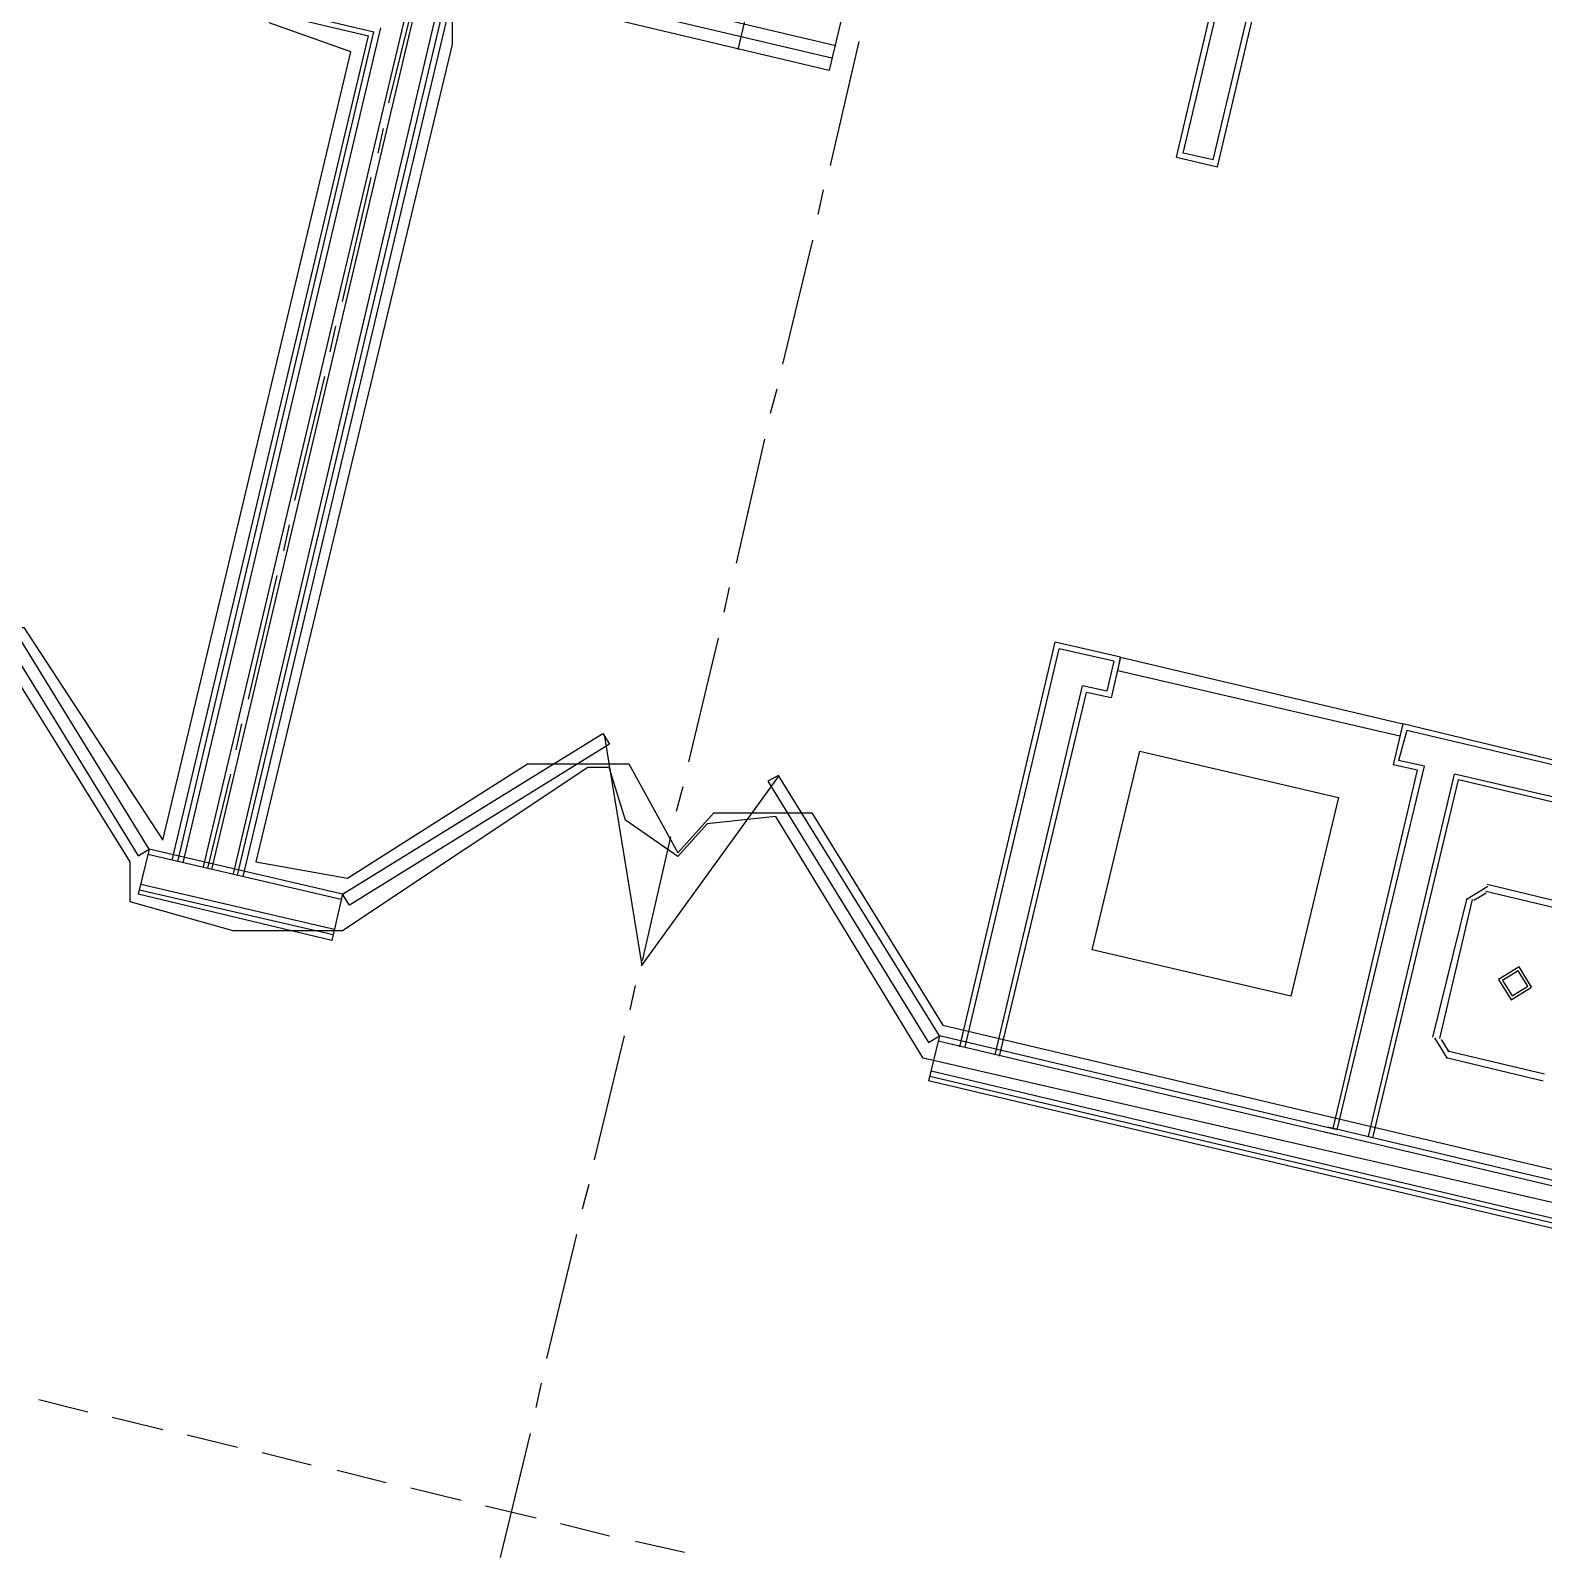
# Model space of a CAD drawing. Header units: feet. Extents: x -84 to 198, y -22 to 181.
# Drawn here: x 64.87 to 79.67, y 62.95 to 77.9 of the extents above; entities that cross this region are included whole.
import ezdxf

# ---------------------------------------------------------------- set-up
doc = ezdxf.new("R2010")
doc.units = ezdxf.units.FT
for name, color, linetype in [('A-AREA-COMUN', 252, 'CONTINUOUS'), ('A-AREA-UNIDAD', 30, 'CONTINUOUS'), ('A-LINEA', 7, 'CONTINUOUS')]:
    doc.layers.add(name, color=color, linetype=linetype)

msp = doc.modelspace()

# ---------------------------------------------------------------- linework, layer by layer
at = {"layer": 'A-AREA-COMUN'}
msp.add_lwpolyline([(85.44, 65.12), (73.6, 67.84), (72.16, 70.2044), (71.488, 70.1333), (71.2, 69.8133), (70.688, 70.1689), (70.528, 70.6844), (70.32, 70.6844), (67.92, 69.0844), (66.848, 69.0844), (65.84, 69.3689), (65.84, 69.76), (64.448, 72)], dxfattribs=at)
at = {"layer": 'A-AREA-UNIDAD'}
for points in [[(68.992, 78.72), (68.992, 77.76), (67.072, 69.76), (67.968, 69.6), (69.728, 70.72), (70.72, 70.72), (71.2, 69.8489), (71.552, 70.24), (72.512, 70.24), (73.792, 68.16), (85.6, 65.3689)], [(34.752, 75.84), (53.68, 71.36), (53.76, 71.68), (54.848, 71.68), (59.6, 70.6133), (59.28, 70.72), (59.072, 71.1644), (59.072, 72.1244), (60.4, 72.2489), (61.088, 75.6089), (61.36, 75.84), (62.528, 75.5733), (62.72, 75.36), (61.888, 71.9644), (62.048, 71.9289), (62.048, 70.9689), (63.008, 70.72), (63.328, 71.4844), (63.808, 72.0533), (64.8, 72.0533), (66.16, 69.9733), (68, 77.6889), (67.2, 77.9733)]]:
    msp.add_lwpolyline(points, dxfattribs=at)
at = {"layer": 'A-LINEA'}
for p, q in [((76.08, 76.6578), (78.0133, 84.8444)), ((76.1467, 76.6978), (78.0667, 84.8311)), ((76.44, 76.6311), (78.36, 84.7644)), ((76.48, 76.5644), (78.4133, 84.7511)), ((72.6, 81.1244), (71.7867, 77.7111)), ((73.4933, 80.9111), (72.68, 77.5111)), ((63.6133, 78.9778), (68.2267, 77.8844)), ((67.3867, 79.0178), (72.7467, 77.7511)), ((67.36, 78.8978), (72.7067, 77.6311)), ((66.8933, 69.6311), (68.96, 78.3378)), ((69.0267, 78.3778), (72.68, 77.5111)), ((66.8533, 69.6444), (68.8933, 78.2978)), ((66.56, 69.7111), (68.5467, 78.0844)), ((66.64, 69.6844), (68.64, 78.1378)), ((68.3733, 77.1911), (68.6, 78.1111)), ((66.3067, 69.7644), (68.2267, 77.8844)), ((66.36, 69.7511), (68.2933, 77.9244)), ((66.2533, 69.7778), (68.1733, 77.8444)), ((72.6933, 76.5778), (72.9733, 77.7911)), ((68.2667, 76.6978), (68.32, 76.9378)), ((76.44, 76.6311), (76.1467, 76.6978)), ((76.08, 76.6578), (76.48, 76.5644)), ((67.92, 75.2444), (68.2, 76.4578)), ((72.5733, 76.0978), (72.6267, 76.3378)), ((72.2267, 74.6311), (72.52, 75.8444)), ((67.8, 74.7511), (67.8533, 75.0044)), ((67.4533, 73.2978), (67.7467, 74.5111)), ((72.1067, 74.1511), (72.1733, 74.3911)), ((71.7733, 72.6844), (72.0533, 73.8978)), ((67.3467, 72.8044), (67.4, 73.0578)), ((67, 71.3511), (67.28, 72.5644)), ((71.6533, 72.2044), (71.7067, 72.4444)), ((71.3067, 70.7378), (71.6, 71.9511)), ((73.96, 67.9511), (74.8933, 71.9111)), ((75.5333, 71.7644), (74.8933, 71.9111)), ((74.0133, 67.9511), (74.9333, 71.8444)), ((75.4667, 71.7244), (74.9333, 71.8444)), ((75.5333, 71.7644), (75.44, 71.3644)), ((75.4667, 71.7244), (75.4, 71.4311)), ((74.3067, 67.8711), (75.16, 71.4844)), ((75.4, 71.4311), (75.16, 71.4844)), ((74.3467, 67.8578), (75.2, 71.4178)), ((75.44, 71.3644), (75.2, 71.4178)), ((66.88, 70.8578), (66.9333, 71.1111)), ((70.8526, 68.7456), (70.4829, 71.0081)), ((78.2933, 71.1111), (78.2, 70.7111)), ((78.3333, 71.0444), (78.2533, 70.7511)), ((81.12, 70.4311), (78.2933, 71.1111)), ((81.0533, 70.4044), (78.3333, 71.0444)), ((75.72, 70.8444), (77.6667, 70.3911)), ((77.6533, 67.1378), (78.5067, 70.6978)), ((78.44, 70.6578), (78.2, 70.7111)), ((78.5067, 70.6978), (78.2533, 70.7511)), ((66.6, 69.6978), (66.8267, 70.6178)), ((72.185, 70.6003), (70.8408, 68.7433)), ((77.6133, 67.1511), (78.44, 70.6578)), ((77.96, 67.0711), (78.8, 70.6178)), ((78, 67.0578), (78.84, 70.5644)), ((80.9867, 70.1111), (78.8, 70.6178)), ((81.0267, 70.0444), (78.84, 70.5644)), ((71.1867, 70.2578), (71.2533, 70.4978)), ((70.8533, 68.7911), (71.1333, 70.0044)), ((66.0267, 69.8844), (65.92, 69.4444)), ((67.9067, 69.3911), (66.0133, 69.8311)), ((67.92, 69.4444), (66.0267, 69.8844)), ((67.84, 69.0978), (65.9467, 69.5378)), ((79.125, 69.52), (78.9245, 69.3961)), ((80.0667, 69.3111), (79.12, 69.5378)), ((67.8133, 68.9911), (65.92, 69.4444)), ((67.8267, 69.0444), (65.9333, 69.4844)), ((67.92, 69.4444), (67.8133, 68.9911)), ((78.92, 69.4044), (78.5867, 68.0444)), ((78.9733, 69.3911), (78.6533, 68.0311)), ((79.1097, 69.4551), (78.9894, 69.3808)), ((80.0533, 69.2444), (79.1067, 69.4711)), ((70.7333, 68.3111), (70.7867, 68.5511)), ((70.3867, 66.8444), (70.68, 68.0578)), ((73.76, 68.0578), (73.6533, 67.6178)), ((77.6533, 67.1378), (73.76, 68.0578)), ((78.6045, 68.0361), (78.7283, 67.8356)), ((78.6694, 68.0208), (78.7436, 67.9005)), ((77.6533, 67.0844), (73.7467, 68.0044)), ((78.7333, 67.9111), (79.68, 67.6844)), ((85.2667, 64.9644), (73.68, 67.7111)), ((78.72, 67.8444), (79.6667, 67.6178)), ((85.1467, 64.8978), (73.6533, 67.6178)), ((85.2133, 64.9378), (73.6667, 67.6578)), ((85.64, 65.1911), (77.5467, 67.1111)), ((85.6933, 65.2311), (77.56, 67.1644)), ((70.2667, 66.3644), (70.3333, 66.6044)), ((69.92, 64.8978), (70.2133, 66.1111)), ((69.8133, 64.4178), (69.8667, 64.6578)), ((64.9467, 64.4978), (65.4267, 64.3778)), ((65.6667, 64.3244), (66.16, 64.2044)), ((66.4, 64.1511), (66.8933, 64.0311)), ((69.4667, 62.9511), (69.76, 64.1644)), ((67.1333, 63.9778), (67.6133, 63.8578)), ((67.8667, 63.8044), (68.3467, 63.6844)), ((68.5867, 63.6311), (69.08, 63.5111)), ((69.32, 63.4578), (69.8133, 63.3378)), ((70.0533, 63.2844), (70.5333, 63.1644)), ((70.7867, 63.1111), (71.2667, 63.0044))]:
    msp.add_line(p, q, dxfattribs=at)
for points in [[(66.9467, 69.6178), (69.0267, 78.3778), (63.7733, 79.6178)], [(61.8267, 79.3511), (63.6, 78.9244), (68.1733, 77.8444)], [(66.0267, 69.8844), (64.4533, 72.4444), (64.3467, 72.3778), (65.92, 69.8178), (66.0267, 69.8844)], [(75.5333, 71.7644), (78.2933, 71.1111), (78.2667, 70.9911), (75.5067, 71.6311), (75.5333, 71.7644)], [(67.92, 69.4444), (70.4667, 71.0178), (70.5333, 70.9111), (67.9867, 69.3378), (67.92, 69.4444)], [(77.6667, 70.3911), (77.2, 68.4444), (75.2533, 68.8978), (75.72, 70.8444)], [(73.76, 68.0578), (72.1867, 70.6044), (72.08, 70.5511), (73.6533, 67.9911), (73.76, 68.0578)], [(79.4317, 68.7333), (79.2311, 68.6095), (79.355, 68.4089), (79.5555, 68.5327), (79.4317, 68.7333)], [(79.4225, 68.6944), (79.2701, 68.6003), (79.3642, 68.4478), (79.5166, 68.5419), (79.4225, 68.6944)]]:
    msp.add_lwpolyline(points, dxfattribs=at)

doc.saveas('drawing.dxf')
